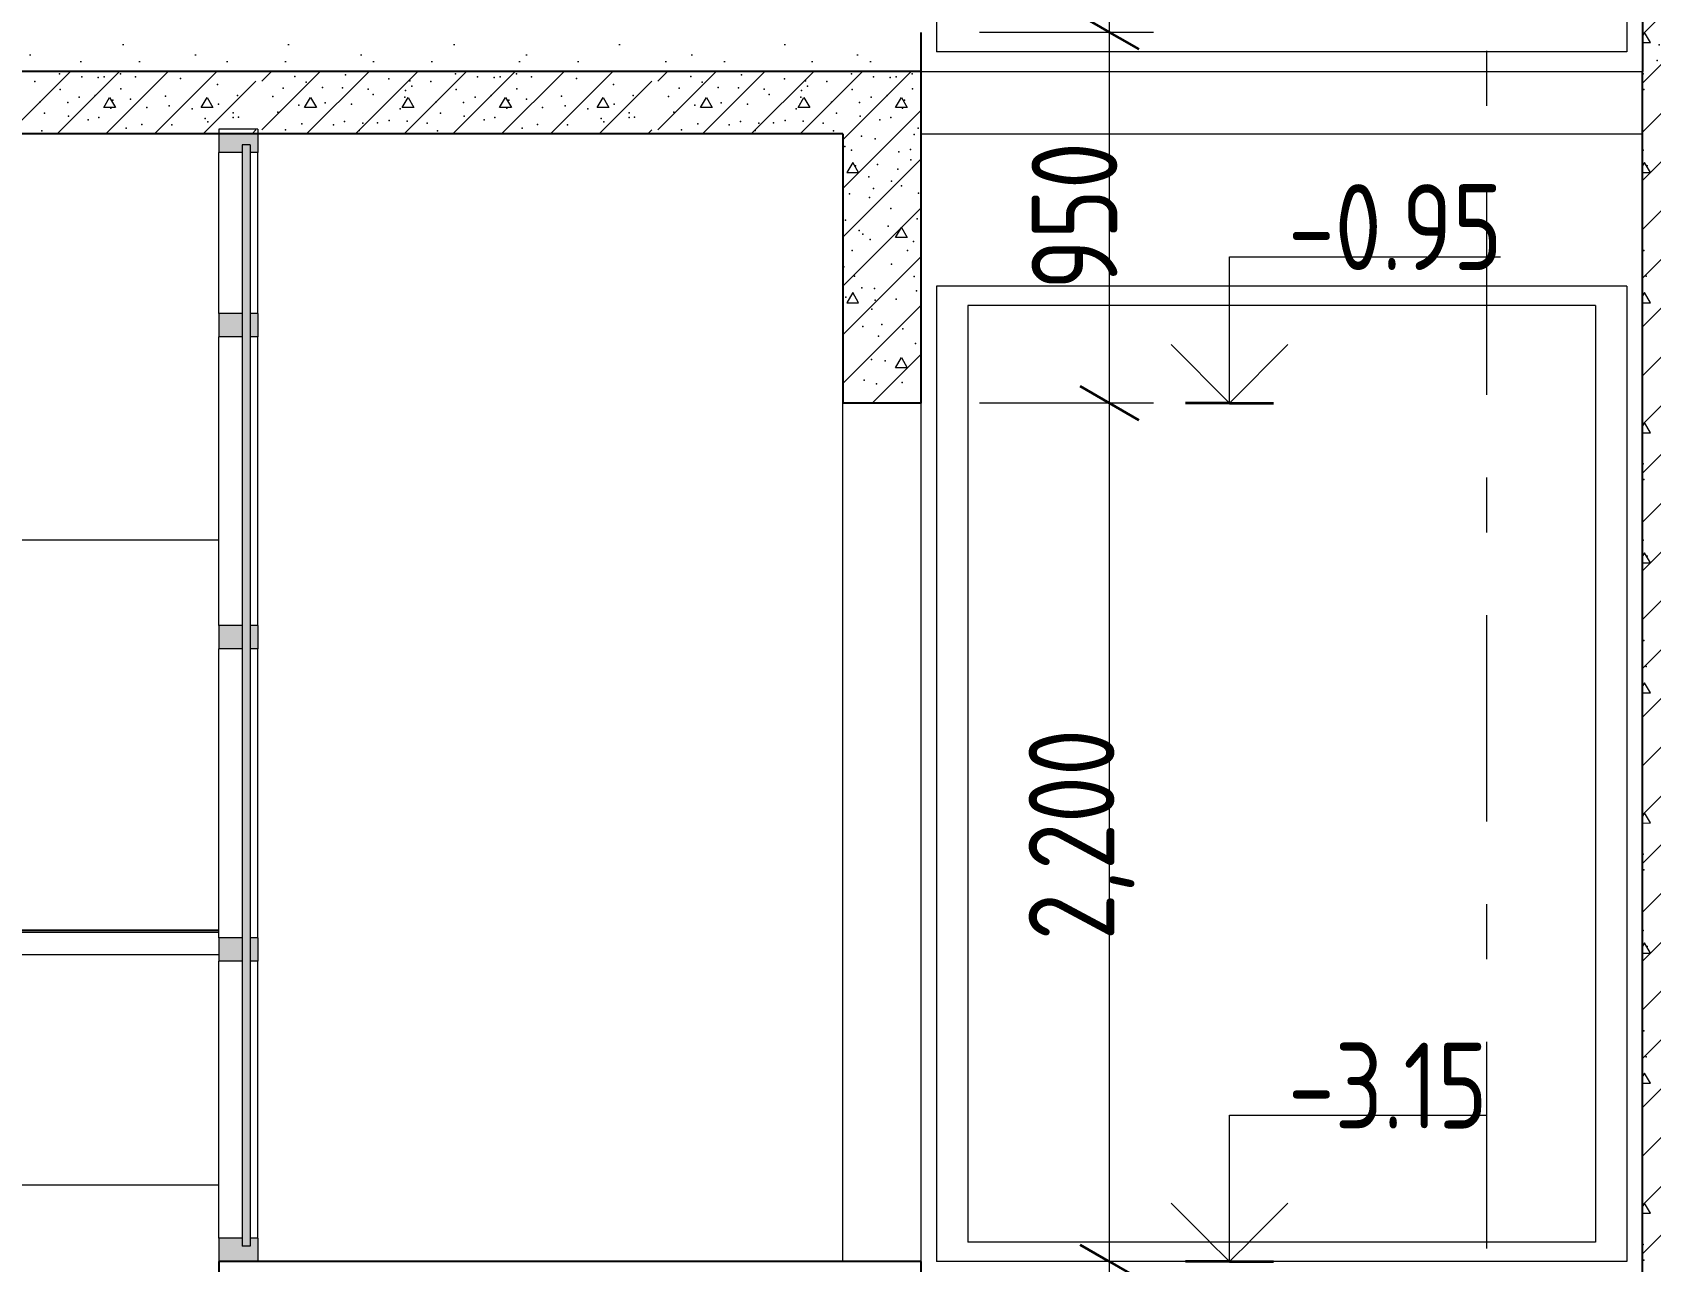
# Model space of a CAD drawing. Header units: millimetres. Extents: x 18162 to 7085488, y 72188 to 247925.
# Drawn here: x 3674101 to 3678250, y 91968 to 95118 of the extents above; entities that cross this region are included whole.
import ezdxf
from ezdxf.enums import TextEntityAlignment as Align

# ---------------------------------------------------------------- set-up
doc = ezdxf.new("R2010")
doc.units = ezdxf.units.MM
doc.header["$MEASUREMENT"] = 0
doc.linetypes.add('Double Dashed', pattern=[1093.611073, 529.166651, -211.666656, 141.111112, -211.666656])
doc.linetypes.add('Wipeout_Contour', pattern=[1000, 0, -1000])
for name, color, linetype in [('Archicad Doors', 7, 'Continuous'), ('Finish - Wall', 7, 'Continuous'), ('Structural - Bearing', 7, 'Continuous'), ('Structural - Grid', 7, 'Continuous')]:
    doc.layers.add(name, color=color, linetype=linetype)
doc.styles.add('GENERATED_STYLE_3', font='', dxfattribs={"width": 0.8})
doc.styles.get('GENERATED_STYLE_3').set_extended_font_data('ISOCPEUR MON')
doc.dimstyles.new('GENERATED_STYLE__5', dxfattribs={"dimtxt": 220.000005, "dimasz": 114, "dimexe": 0.18, "dimexo": 150, "dimgap": 0, "dimtad": 1, "dimdec": 0, "dimzin": 0, "dimdsep": 46, "dimtxsty": 'GENERATED_STYLE_3', "dimblk": 'ARROWHEAD_2', "dimblk1": 'ARROWHEAD_2', "dimblk2": 'ARROWHEAD_2', "dimcen": 0.09, "dimclrd": 13, "dimclre": 13, "dimclrt": 13, "dimadec": 0, "dimazin": 0, "dimtfac": 1, "dimtdec": 4, "dimtmove": 0, "dimatfit": 3, "dimfxl": 1, "dimtolj": 1, "dimtzin": 0, "dimarcsym": 0})

# ---------------------------------------------------------------- blocks, each defined once
blk = doc.blocks.new('*X781', base_point=(3761974.7, 95118))
at = {"layer": 'Structural - Bearing', "color": 7, "linetype": 'Continuous', "lineweight": 9}
for p, q in [((3676179.1, 94717.9), (3676319.2, 94858)), ((3676179.1, 94842.9), (3676194.2, 94858)), ((3676179.1, 94592.9), (3676379.1, 94792.9)), ((3676204.2, 94784.7), (3676189.2, 94758.6)), ((3676219.3, 94758.7), (3676204.2, 94784.7)), ((3676189.2, 94758.6), (3676219.3, 94758.7)), ((3676179.1, 94467.9), (3676379.1, 94667.9)), ((3676314, 94592), (3676329.2, 94618)), ((3676329.2, 94618), (3676344.1, 94592)), ((3676344.1, 94592), (3676314, 94592)), ((3676179.1, 94342.9), (3676379.1, 94542.9)), ((3676204.2, 94451.3), (3676189.2, 94425.3)), ((3676219.3, 94425.3), (3676204.2, 94451.3)), ((3676179.1, 94217.9), (3676379.1, 94417.9)), ((3676189.2, 94425.3), (3676219.3, 94425.3)), ((3676254.2, 94168), (3676379.1, 94292.9)), ((3676314, 94258.7), (3676329.2, 94284.7)), ((3676329.2, 94284.7), (3676344.1, 94258.6)), ((3676344.1, 94258.6), (3676314, 94258.7))]:
    blk.add_line(p, q, dxfattribs=at)
for p in [(3676183.8, 94825.5), (3676226.7, 94851.9), (3676261.7, 94845.4), (3676352.3, 94818), (3676361.8, 94856), (3676201, 94816.5), (3676211.2, 94776), (3676267.9, 94779.8), (3676322.3, 94811.6), (3676352.9, 94791.4), (3676246, 94747.6), (3676303.4, 94736.4), (3676320, 94767.9), (3676195.9, 94704.4), (3676247.4, 94695.3), (3676257.2, 94717.7), (3676329.7, 94724.4), (3676372.6, 94706.1), (3676301.9, 94666.7), (3676185.5, 94636.9), (3676220.8, 94610.3), (3676294.9, 94621.4), (3676369.3, 94639.9), (3676230.6, 94600.8), (3676249.3, 94587.3), (3676360.2, 94582.5), (3676202.6, 94559.3), (3676344.8, 94559.4), (3676181.7, 94517.5), (3676208.8, 94492.9), (3676304, 94524), (3676361.4, 94492.8), (3676227.3, 94463), (3676259.8, 94461.9), (3676367.9, 94455.8), (3676186.3, 94439.5), (3676253.3, 94408.6), (3676261.8, 94432.1), (3676315.4, 94434.1), (3676230.4, 94364.6), (3676278.9, 94369.1), (3676270.6, 94339.9), (3676332.4, 94358.4), (3676365.5, 94320.8), (3676252, 94279.6), (3676287.6, 94276.5), (3676233.5, 94227.1), (3676264.9, 94217.3), (3676264.9, 94217.3), (3676330.8, 94220.9), (3676295.3, 94168.3)]:
    blk.add_point(p, dxfattribs=at)
blk = doc.blocks.new('*X1033', base_point=(3761974.7, 95118))
at = {"layer": 'Structural - Bearing', "color": 7, "linetype": 'Continuous', "lineweight": 9}
for p, q in [((3678229.1, 94862.6), (3678384.4, 95018)), ((3678229.1, 94987.6), (3678259.4, 95018))]:
    blk.add_line(p, q, dxfattribs=at)
for p in [(3678231.1, 95012), (3678232.8, 94971.9)]:
    blk.add_point(p, dxfattribs=at)
blk = doc.blocks.new('*X1034', base_point=(3761974.7, 95118))
at = {"layer": 'Structural - Bearing', "color": 7, "linetype": 'Continuous', "lineweight": 9}
for p, q in [((3674038.9, 94858), (3674198.9, 95018)), ((3674163.9, 94858), (3674323.9, 95018)), ((3674288.9, 94858), (3674448.9, 95018)), ((3674413.9, 94858), (3674573.9, 95018)), ((3674538.9, 94858), (3674673.9, 94993)), ((3674689, 94993), (3674714, 95018)), ((3674689, 94868), (3674839, 95018)), ((3674804, 94858), (3674964, 95018)), ((3674929, 94858), (3675089, 95018)), ((3675054, 94858), (3675214, 95018)), ((3675179, 94858), (3675339, 95018)), ((3675304, 94858), (3675464, 95018)), ((3675429, 94858), (3675589, 95018)), ((3675554, 94858), (3675689, 94993)), ((3675704.2, 94993), (3675729.2, 95018)), ((3675704.2, 94868), (3675854.2, 95018)), ((3675819.2, 94858), (3675979.2, 95018)), ((3675944.2, 94858), (3676104.2, 95018)), ((3676069.2, 94858), (3676229.2, 95018)), ((3676194.2, 94858), (3676354.2, 95018)), ((3674283.8, 94925.3), (3674298.9, 94951.3)), ((3674298.9, 94951.3), (3674313.8, 94925.3)), ((3674533.8, 94925.3), (3674548.9, 94951.3)), ((3674548.9, 94951.3), (3674563.8, 94925.3)), ((3674798.9, 94925.3), (3674814, 94951.3)), ((3674814, 94951.3), (3674828.9, 94925.3)), ((3675048.9, 94925.3), (3675064, 94951.3)), ((3675064, 94951.3), (3675078.9, 94925.3)), ((3675298.9, 94925.3), (3675314, 94951.3)), ((3675314, 94951.3), (3675328.9, 94925.3)), ((3675548.9, 94925.3), (3675564, 94951.3)), ((3675564, 94951.3), (3675578.9, 94925.3)), ((3675814, 94925.3), (3675829.2, 94951.3)), ((3675829.2, 94951.3), (3675844.1, 94925.3)), ((3676064, 94925.3), (3676079.2, 94951.3)), ((3676079.2, 94951.3), (3676094.1, 94925.3)), ((3676314, 94925.3), (3676329.2, 94951.3)), ((3676329.2, 94951.3), (3676344.1, 94925.3)), ((3674313.8, 94925.3), (3674283.8, 94925.3)), ((3674563.8, 94925.3), (3674533.8, 94925.3)), ((3674828.9, 94925.3), (3674798.9, 94925.3)), ((3675078.9, 94925.3), (3675048.9, 94925.3)), ((3675328.9, 94925.3), (3675298.9, 94925.3)), ((3675578.9, 94925.3), (3675548.9, 94925.3)), ((3675844.1, 94925.3), (3675814, 94925.3)), ((3676094.1, 94925.3), (3676064, 94925.3)), ((3676344.1, 94925.3), (3676314, 94925.3)), ((3676319.2, 94858), (3676379.1, 94917.9)), ((3674663.9, 94858), (3674673.9, 94868)), ((3675679, 94858), (3675689, 94868))]:
    blk.add_line(p, q, dxfattribs=at)
for p in [(3674107.4, 94992), (3674170.6, 95012), (3674227.3, 95003.9), (3674269.7, 95002.8), (3674285.1, 95004.4), (3674326.9, 95012.1), (3674365.1, 95003.9), (3674480.6, 94999.7), (3674575.7, 94984.3), (3674773.7, 95005.2), (3674802.9, 94990.7), (3674903.8, 95009), (3675014.5, 94998.7), (3675068.5, 94993.5), (3675122.6, 94992), (3675185.7, 95012), (3675242.5, 95003.9), (3675284.8, 95002.8), (3675300.3, 95004.4), (3675342, 95012.1), (3675380.3, 95003.9), (3675495.7, 94999.7), (3675590.8, 94984.3), (3675788.9, 95005.2), (3675818, 94990.7), (3675918.9, 95009), (3676029.7, 94998.7), (3676083.6, 94993.5), (3676137.7, 94992), (3676200.8, 95012), (3676257.6, 95003.9), (3676299.9, 95002.8), (3676315.4, 95004.4), (3676357.1, 95012.1), (3674172.3, 94971.9), (3674220.9, 94952.4), (3674262.1, 94956.2), (3674307.2, 94944.6), (3674327.6, 94973.6), (3674352.3, 94946.5), (3674442.2, 94954.3), (3674626.6, 94956.2), (3674717.1, 94953.7), (3674744.1, 94975.1), (3674844.4, 94976.5), (3674896.1, 94976.2), (3674961.8, 94972.3), (3674974.7, 94958.8), (3675055.7, 94952.4), (3675057.7, 94968.8), (3675073.5, 94980), (3675187.5, 94971.9), (3675236, 94952.4), (3675277.3, 94956.2), (3675322.3, 94944.6), (3675342.7, 94973.6), (3675367.5, 94946.5), (3675457.4, 94954.3), (3675641.7, 94956.2), (3675732.2, 94953.7), (3675759.2, 94975.1), (3675859.5, 94976.5), (3675911.3, 94976.2), (3675976.9, 94972.3), (3675989.9, 94958.8), (3676070.9, 94952.4), (3676072.8, 94968.8), (3676088.7, 94980), (3676202.6, 94971.9), (3676251.2, 94952.4), (3676292.4, 94956.2), (3676337.4, 94944.6), (3676357.8, 94973.6), (3674119.8, 94938.9), (3674132.1, 94911.2), (3674191.3, 94938.2), (3674193, 94903.1), (3674302, 94924), (3674394, 94925.3), (3674451.9, 94929.6), (3674510.2, 94922.3), (3674577.6, 94934.3), (3674615.8, 94911.6), (3674629.7, 94900.8), (3674730, 94913.2), (3674784, 94931.8), (3674851.6, 94937.6), (3674919.2, 94934.3), (3675043.7, 94922.4), (3675134.9, 94938.9), (3675147.2, 94911.2), (3675206.4, 94938.2), (3675208.1, 94903.1), (3675317.2, 94924), (3675409.1, 94925.3), (3675467, 94929.6), (3675525.4, 94922.3), (3675592.7, 94934.3), (3675631, 94911.6), (3675644.9, 94900.8), (3675745.2, 94913.2), (3675799.2, 94931.8), (3675866.8, 94937.6), (3675934.4, 94934.3), (3676058.9, 94922.4), (3676150, 94938.9), (3676162.3, 94911.2), (3676221.5, 94938.2), (3676223.3, 94903.1), (3676332.3, 94924), (3674124.7, 94865.6), (3674243.7, 94894.2), (3674271.3, 94900.3), (3674341.5, 94872.2), (3674381, 94882.3), (3674458.2, 94880.7), (3674544.1, 94897.6), (3674550.9, 94888.5), (3674616, 94899.9), (3674750.1, 94868.4), (3674791.6, 94883.8), (3674872.5, 94881.2), (3674901.2, 94889.3), (3674938.7, 94866.8), (3674947.9, 94885.4), (3674985.8, 94886.4), (3675015.8, 94891.8), (3675062.2, 94890.6), (3675113.3, 94885.1), (3675139.9, 94865.6), (3675258.8, 94894.2), (3675286.5, 94900.3), (3675356.7, 94872.2), (3675396.1, 94882.3), (3675473.3, 94880.7), (3675559.2, 94897.6), (3675566.1, 94888.5), (3675631.1, 94899.9), (3675765.3, 94868.4), (3675806.7, 94883.8), (3675887.6, 94881.2), (3675916.3, 94889.3), (3675953.8, 94866.8), (3675963.1, 94885.4), (3676000.9, 94886.4), (3676031, 94891.8), (3676077.3, 94890.6), (3676128.4, 94885.1), (3676155, 94865.6), (3676274, 94894.2), (3676301.6, 94900.3), (3676371.8, 94872.2)]:
    blk.add_point(p, dxfattribs=at)
blk = doc.blocks.new('*X1036', base_point=(3761974.7, 95118))
at = {"layer": 'Structural - Bearing', "color": 7, "linetype": 'Continuous', "lineweight": 9}
for p, q in [((3678229.1, 97737.7), (3678349.4, 97858)), ((3678229.1, 97612.7), (3678429.1, 97812.7)), ((3678234.4, 97784.7), (3678229.1, 97775.4)), ((3678249.5, 97758.7), (3678234.4, 97784.7)), ((3678229.1, 97758.7), (3678249.5, 97758.7)), ((3678229.1, 97487.7), (3678429.1, 97687.7)), ((3678344.3, 97592.1), (3678359.4, 97618.1)), ((3678359.4, 97618.1), (3678374.3, 97592)), ((3678229.1, 97362.7), (3678429.1, 97562.7)), ((3678374.3, 97592), (3678344.3, 97592.1)), ((3678234.4, 97451.4), (3678229.1, 97442.1)), ((3678229.1, 97237.7), (3678429.1, 97437.7)), ((3678249.5, 97425.4), (3678234.4, 97451.4)), ((3678229.1, 97425.4), (3678249.5, 97425.4)), ((3678234.4, 97118), (3678429.1, 97312.7)), ((3678344.3, 97258.7), (3678359.4, 97284.7)), ((3678359.4, 97284.7), (3678374.3, 97258.7)), ((3678374.3, 97258.7), (3678344.3, 97258.7)), ((3678359.4, 97118), (3678429.1, 97187.7)), ((3678229.1, 96987.7), (3678359.4, 97118)), ((3678229.1, 97112.7), (3678234.4, 97118)), ((3678234.4, 97118), (3678229.1, 97108.7)), ((3678249.5, 97092), (3678234.4, 97118)), ((3678229.1, 97092), (3678249.5, 97092)), ((3678229.1, 96862.7), (3678429.1, 97062.7)), ((3678229.1, 96737.7), (3678429.1, 96937.7)), ((3678344.3, 96925.4), (3678359.4, 96951.4)), ((3678359.4, 96951.4), (3678374.3, 96925.3)), ((3678374.3, 96925.3), (3678344.3, 96925.4)), ((3678229.1, 96612.7), (3678429.1, 96812.7)), ((3678234.4, 96784.7), (3678229.1, 96775.4)), ((3678249.5, 96758.7), (3678234.4, 96784.7)), ((3678229.1, 96758.7), (3678249.5, 96758.7)), ((3678229.1, 96487.7), (3678429.1, 96687.7)), ((3678344.3, 96592), (3678359.4, 96618)), ((3678359.4, 96618), (3678374.3, 96592)), ((3678229.1, 96362.7), (3678429.1, 96562.7)), ((3678374.3, 96592), (3678344.3, 96592)), ((3678234.4, 96451.4), (3678229.1, 96442)), ((3678229.1, 96237.7), (3678429.1, 96437.7)), ((3678249.5, 96425.4), (3678234.4, 96451.4)), ((3678229.1, 96425.3), (3678249.5, 96425.4)), ((3678234.4, 96118), (3678429.1, 96312.7)), ((3678344.3, 96258.7), (3678359.4, 96284.7)), ((3678359.4, 96284.7), (3678374.3, 96258.7)), ((3678374.3, 96258.7), (3678344.3, 96258.7)), ((3678359.4, 96118), (3678429.1, 96187.7)), ((3678229.1, 95987.7), (3678359.4, 96118)), ((3678229.1, 96112.7), (3678234.4, 96118)), ((3678234.4, 96118), (3678229.1, 96108.7)), ((3678249.5, 96092), (3678234.4, 96118)), ((3678229.1, 96092), (3678249.5, 96092)), ((3678229.1, 95862.7), (3678429.1, 96062.7)), ((3678344.3, 95925.4), (3678359.4, 95951.4)), ((3678359.4, 95951.4), (3678374.3, 95925.3)), ((3678229.1, 95737.7), (3678429.1, 95937.7)), ((3678374.3, 95925.3), (3678344.3, 95925.4)), ((3678229.1, 95612.7), (3678429.1, 95812.7)), ((3678234.4, 95784.7), (3678229.1, 95775.4)), ((3678249.5, 95758.7), (3678234.4, 95784.7)), ((3678229.1, 95758.7), (3678249.5, 95758.7)), ((3678229.1, 95487.7), (3678429.1, 95687.7)), ((3678344.3, 95592), (3678359.4, 95618)), ((3678359.4, 95618), (3678374.3, 95592)), ((3678374.3, 95592), (3678344.3, 95592)), ((3678229.1, 95362.7), (3678429.1, 95562.7)), ((3678234.4, 95451.4), (3678229.1, 95442)), ((3678249.5, 95425.4), (3678234.4, 95451.4)), ((3678229.1, 95237.7), (3678429.1, 95437.7)), ((3678229.1, 95425.3), (3678249.5, 95425.4)), ((3678234.4, 95118), (3678429.1, 95312.7)), ((3678344.3, 95258.7), (3678359.4, 95284.7)), ((3678359.4, 95284.7), (3678374.3, 95258.7)), ((3678374.3, 95258.7), (3678344.3, 95258.7)), ((3678359.4, 95118), (3678429.1, 95187.7)), ((3678229.1, 95112.6), (3678234.4, 95118)), ((3678234.4, 95118), (3678229.1, 95108.7)), ((3678249.5, 95092), (3678234.4, 95118)), ((3678259.4, 95018), (3678359.4, 95118)), ((3678229.1, 95092), (3678249.5, 95092)), ((3678384.4, 95018), (3678429.1, 95062.6))]:
    blk.add_line(p, q, dxfattribs=at)
for p in [(3678256.9, 97852), (3678392, 97856.1), (3678231.3, 97816.5), (3678292, 97845.4), (3678352.5, 97811.6), (3678382.6, 97818.1), (3678426, 97843.7), (3678241.5, 97776), (3678298.2, 97779.9), (3678350.3, 97768), (3678383.1, 97791.5), (3678276.3, 97747.7), (3678333.6, 97736.5), (3678360, 97724.5), (3678416.6, 97737.4), (3678277.7, 97695.3), (3678287.4, 97717.7), (3678402.8, 97706.2), (3678411, 97703.5), (3678419.8, 97700), (3678332.1, 97666.7), (3678399.5, 97639.9), (3678251, 97610.3), (3678260.8, 97600.9), (3678325.2, 97621.5), (3678415.2, 97616.5), (3678232.8, 97559.3), (3678279.5, 97587.3), (3678375, 97559.4), (3678390.5, 97582.5), (3678334.3, 97524), (3678239, 97492.9), (3678391.7, 97492.8), (3678257.5, 97463), (3678290, 97462), (3678292, 97432.2), (3678345.6, 97434.2), (3678398.2, 97455.8), (3678283.6, 97408.6), (3678260.7, 97364.6), (3678309.1, 97369.1), (3678362.6, 97358.5), (3678421.4, 97353.2), (3678300.8, 97339.9), (3678395.7, 97320.9), (3678413.8, 97343.5), (3678282.3, 97279.6), (3678317.8, 97276.6), (3678263.7, 97227.1), (3678295.2, 97217.4), (3678295.2, 97217.4), (3678361.1, 97220.9), (3678325.6, 97168.4), (3678330.2, 97145.2), (3678398.1, 97158.1), (3678423.5, 97166.1), (3678272.5, 97086.3), (3678353.5, 97069.6), (3678389.6, 97094), (3678266.8, 97046.1), (3678279.2, 97036.8), (3678292.6, 97040.9), (3678294.7, 97056.9), (3678340.6, 97052.9), (3678404.6, 97044.8), (3678231.1, 97012), (3678287.9, 97003.9), (3678330.2, 97002.8), (3678345.6, 97004.4), (3678387.4, 97012.1), (3678425.6, 97003.9), (3678232.8, 96971.9), (3678251.8, 96938.2), (3678281.4, 96952.4), (3678322.6, 96956.3), (3678367.7, 96944.7), (3678388.1, 96973.6), (3678412.8, 96946.6), (3678253.5, 96903.1), (3678304.2, 96894.2), (3678331.8, 96900.3), (3678362.5, 96924.1), (3678256.9, 96852), (3678392, 96856), (3678402, 96872.2), (3678231.3, 96816.5), (3678292, 96845.4), (3678352.5, 96811.6), (3678382.6, 96818), (3678426, 96843.7), (3678241.5, 96776), (3678298.2, 96779.8), (3678350.3, 96768), (3678383.1, 96791.4), (3678276.3, 96747.7), (3678333.6, 96736.5), (3678416.6, 96737.4), (3678277.7, 96695.3), (3678287.4, 96717.7), (3678360, 96724.5), (3678402.8, 96706.1), (3678411, 96703.5), (3678419.8, 96700), (3678332.1, 96666.7), (3678251, 96610.3), (3678325.2, 96621.5), (3678399.5, 96639.9), (3678415.2, 96616.5), (3678260.8, 96600.8), (3678279.5, 96587.3), (3678390.5, 96582.5), (3678232.8, 96559.3), (3678334.3, 96524), (3678375, 96559.4), (3678239, 96492.9), (3678391.7, 96492.8), (3678257.5, 96463), (3678290, 96462), (3678398.2, 96455.8), (3678283.6, 96408.6), (3678292, 96432.1), (3678345.6, 96434.2), (3678260.7, 96364.6), (3678309.1, 96369.1), (3678362.6, 96358.4), (3678421.4, 96353.2), (3678300.8, 96339.9), (3678395.7, 96320.8), (3678413.8, 96343.5), (3678282.3, 96279.6), (3678317.8, 96276.5), (3678263.7, 96227.1), (3678295.2, 96217.4), (3678295.2, 96217.4), (3678361.1, 96220.9), (3678325.6, 96168.4), (3678398.1, 96158.1), (3678423.5, 96166.1), (3678330.2, 96145.2), (3678272.5, 96086.3), (3678353.5, 96069.6), (3678389.6, 96094), (3678266.8, 96046.1), (3678279.2, 96036.8), (3678292.6, 96040.9), (3678294.7, 96056.9), (3678340.6, 96052.8), (3678404.6, 96044.8), (3678231.1, 96012), (3678287.9, 96003.9), (3678330.2, 96002.8), (3678345.6, 96004.4), (3678387.4, 96012.1), (3678425.6, 96003.9), (3678232.8, 95971.9), (3678251.8, 95938.2), (3678281.4, 95952.4), (3678322.6, 95956.2), (3678367.7, 95944.7), (3678388.1, 95973.6), (3678412.8, 95946.6), (3678253.5, 95903.1), (3678331.8, 95900.3), (3678362.5, 95924.1), (3678304.2, 95894.2), (3678392, 95856), (3678402, 95872.2), (3678231.3, 95816.5), (3678256.9, 95851.9), (3678292, 95845.4), (3678382.6, 95818), (3678426, 95843.7), (3678241.5, 95776), (3678298.2, 95779.8), (3678352.5, 95811.6), (3678383.1, 95791.4), (3678276.3, 95747.6), (3678333.6, 95736.4), (3678350.3, 95767.9), (3678416.6, 95737.3), (3678277.7, 95695.3), (3678287.4, 95717.7), (3678360, 95724.5), (3678402.8, 95706.1), (3678411, 95703.5), (3678419.8, 95699.9), (3678332.1, 95666.7), (3678251, 95610.3), (3678325.2, 95621.4), (3678399.5, 95639.9), (3678415.2, 95616.5), (3678260.8, 95600.8), (3678279.5, 95587.3), (3678390.5, 95582.5), (3678232.8, 95559.3), (3678334.3, 95524), (3678375, 95559.4), (3678239, 95492.9), (3678391.7, 95492.8), (3678257.5, 95463), (3678290, 95462), (3678398.2, 95455.8), (3678283.6, 95408.6), (3678292, 95432.1), (3678345.6, 95434.1), (3678260.7, 95364.6), (3678309.1, 95369.1), (3678362.6, 95358.4), (3678300.8, 95339.9), (3678395.7, 95320.8), (3678413.8, 95343.5), (3678421.4, 95353.1), (3678282.3, 95279.6), (3678317.8, 95276.5), (3678263.7, 95227.1), (3678295.2, 95217.3), (3678295.2, 95217.3), (3678361.1, 95220.9), (3678325.6, 95168.4), (3678398.1, 95158.1), (3678423.5, 95166), (3678330.2, 95145.2), (3678272.5, 95086.3), (3678353.5, 95069.6), (3678389.6, 95094), (3678266.8, 95046.1), (3678279.2, 95036.8), (3678292.6, 95040.9), (3678294.7, 95056.9), (3678340.6, 95052.8), (3678404.6, 95044.7)]:
    blk.add_point(p, dxfattribs=at)
blk = doc.blocks.new('*X1037', base_point=(3761974.7, 95118))
at = {"layer": 'Structural - Bearing', "color": 7, "linetype": 'Continuous', "lineweight": 9}
for p, q in [((3678228.8, 94987.4), (3678229.1, 94987.6)), ((3678228.8, 94862.4), (3678229.1, 94862.6)), ((3678228.8, 94737.4), (3678349.4, 94858)), ((3678228.8, 94612.4), (3678474.4, 94858)), ((3678228.8, 94487.4), (3678528.8, 94787.4)), ((3678234.4, 94784.7), (3678228.8, 94774.9)), ((3678249.5, 94758.7), (3678234.4, 94784.7)), ((3678228.8, 94758.6), (3678249.5, 94758.7)), ((3678228.8, 94362.4), (3678528.8, 94662.4)), ((3678228.8, 94237.4), (3678528.8, 94537.4)), ((3678234.4, 94451.3), (3678228.8, 94441.6)), ((3678249.5, 94425.3), (3678234.4, 94451.3)), ((3678228.8, 94425.3), (3678249.5, 94425.3)), ((3678234.4, 94118), (3678528.8, 94412.4)), ((3678228.8, 93862.4), (3678484.4, 94118)), ((3678228.8, 93987.4), (3678359.4, 94118)), ((3678228.8, 94112.4), (3678234.4, 94118)), ((3678234.4, 94118), (3678228.8, 94108.2)), ((3678249.5, 94092), (3678234.4, 94118)), ((3678228.8, 94092), (3678249.5, 94092)), ((3678228.8, 93737.4), (3678528.8, 94037.4)), ((3678228.8, 93612.4), (3678528.8, 93912.4)), ((3678228.8, 93487.4), (3678528.8, 93787.4)), ((3678234.4, 93784.7), (3678228.8, 93774.9)), ((3678249.5, 93758.7), (3678234.4, 93784.7)), ((3678228.8, 93758.6), (3678249.5, 93758.7)), ((3678228.8, 93362.4), (3678528.8, 93662.4)), ((3678228.8, 93237.4), (3678528.8, 93537.4)), ((3678234.4, 93451.3), (3678228.8, 93441.6)), ((3678249.5, 93425.3), (3678234.4, 93451.3)), ((3678228.8, 93425.3), (3678249.5, 93425.3)), ((3678234.4, 93118), (3678528.8, 93412.4)), ((3678228.8, 92862.4), (3678484.4, 93118)), ((3678228.8, 92987.4), (3678359.4, 93118)), ((3678228.8, 93112.4), (3678234.4, 93118)), ((3678234.4, 93118), (3678228.8, 93108.2)), ((3678249.5, 93092), (3678234.4, 93118)), ((3678228.8, 93091.9), (3678249.5, 93092)), ((3678228.8, 92737.4), (3678528.8, 93037.4)), ((3678228.8, 92612.4), (3678528.8, 92912.4)), ((3678228.8, 92487.4), (3678528.8, 92787.4)), ((3678234.4, 92784.6), (3678228.8, 92774.9)), ((3678249.5, 92758.6), (3678234.4, 92784.6)), ((3678228.8, 92758.6), (3678249.5, 92758.6)), ((3678228.8, 92362.4), (3678528.8, 92662.4)), ((3678228.8, 92237.4), (3678528.8, 92537.4)), ((3678234.4, 92451.3), (3678228.8, 92441.6)), ((3678228.8, 92425.3), (3678249.5, 92425.3)), ((3678249.5, 92425.3), (3678234.4, 92451.3)), ((3678234.4, 92118), (3678528.8, 92412.4)), ((3678234.4, 92118), (3678228.8, 92108.2)), ((3678228.8, 91987.4), (3678359.4, 92117.9)), ((3678228.8, 92112.4), (3678234.4, 92117.9)), ((3678228.8, 92091.9), (3678249.5, 92092)), ((3678249.5, 92092), (3678234.4, 92118))]:
    blk.add_line(p, q, dxfattribs=at)
for p in [(3678231.3, 94816.5), (3678241.5, 94776), (3678232.8, 94559.3), (3678239, 94492.9), (3678231.1, 94012), (3678232.8, 93971.9), (3678231.3, 93816.5), (3678241.5, 93775.9), (3678232.8, 93559.3), (3678239, 93492.8), (3678231.1, 93012), (3678232.8, 92971.9), (3678231.3, 92816.4), (3678241.5, 92775.9), (3678232.8, 92559.3), (3678239, 92492.8), (3678231.1, 92012), (3678232.8, 91971.9)]:
    blk.add_point(p, dxfattribs=at)
blk = doc.blocks.new('Standard grid marker[360]_3', base_point=(3677829.1, 147118))
at = {"layer": 'Structural - Grid', "color": 13, "linetype": 'Double Dashed', "lineweight": 13}
blk.add_line((3677829.1, 146118), (3677829.1, 88118), dxfattribs=at)
at = {"layer": 'Structural - Grid', "color": 13, "lineweight": 13, "style": 'GENERATED_STYLE_3'}
blk.add_attdef('AC_MarkerText_1', text='', height=250, rotation=360, dxfattribs=at).set_placement((3677829.1, 86943), align=Align.TOP_CENTER)
blk = doc.blocks.new('*D1045', base_point=(3761974.7, 95118))
at = {"color": 12, "linetype": 'Continuous', "lineweight": 35}
for p, q in [((3676787.8, 92011.3), (3676937.8, 91924.7)), ((3676787.8, 90411.3), (3676937.8, 90324.7))]:
    blk.add_line(p, q, dxfattribs=at)
at = {"color": 13, "linetype": 'Continuous', "lineweight": 13}
for p, q in [((3676862.8, 90368), (3676862.8, 91968)), ((3676975.3, 90368), (3676750.3, 90368)), ((3676862.8, 90294.7), (3676862.8, 90368))]:
    blk.add_line(p, q, dxfattribs=at)
at = {"color": 13, "lineweight": 13, "insert": (3676926.6, 90908.9), "char_height": 220, "attachment_point": 7, "rotation": 90, "style": 'GENERATED_STYLE_3'}
blk.add_mtext('\\A1;{\\pql;\\fISOCPEUR MON|b0|i0|c0|p0;\\W0.800000;1,600}', dxfattribs=at)
blk = doc.blocks.new('ARROWHEAD_2')
at = {"color": 0, "linetype": 'Continuous', "lineweight": 0}
for p, q in [((-0.378, -0.655), (0.378, 0.655)), ((0, 0), (-1, 0))]:
    blk.add_line(p, q, dxfattribs=at)
blk = doc.blocks.new('*D1046', base_point=(3761974.7, 95118))
at = {"color": 13, "linetype": 'Continuous', "lineweight": 13}
for p, q in [((3676862.8, 94168), (3676862.8, 95118)), ((3676975.3, 94168), (3676529.1, 94168)), ((3676862.8, 91968), (3676862.8, 94168)), ((3676975.3, 91968), (3676529.1, 91968)), ((3676862.8, 90368), (3676862.8, 91968))]:
    blk.add_line(p, q, dxfattribs=at)
at = {"color": 12, "linetype": 'Continuous', "lineweight": 35}
for p, q in [((3676787.8, 94211.3), (3676937.8, 94124.7)), ((3676787.8, 92011.3), (3676937.8, 91924.7))]:
    blk.add_line(p, q, dxfattribs=at)
at = {"color": 13, "lineweight": 13, "insert": (3676926.6, 92791.4), "char_height": 220, "attachment_point": 7, "rotation": 90, "style": 'GENERATED_STYLE_3'}
blk.add_mtext('\\A1;{\\pql;\\fISOCPEUR MON|b0|i0|c0|p0;\\W0.800000;2,200}', dxfattribs=at)
blk = doc.blocks.new('*D1047', base_point=(3761974.7, 95118))
at = {"color": 12, "linetype": 'Continuous', "lineweight": 35}
for p, q in [((3676787.8, 95161.3), (3676937.8, 95074.7)), ((3676787.8, 94211.3), (3676937.8, 94124.7))]:
    blk.add_line(p, q, dxfattribs=at)
at = {"color": 13, "linetype": 'Continuous', "lineweight": 13}
for p, q in [((3676975.3, 95118), (3676529.1, 95118)), ((3676862.8, 94168), (3676862.8, 95118))]:
    blk.add_line(p, q, dxfattribs=at)
at = {"color": 13, "lineweight": 13, "insert": (3676882.7, 94458.6), "char_height": 220, "attachment_point": 7, "rotation": 90, "style": 'GENERATED_STYLE_3'}
blk.add_mtext('\\A1;{\\pql;\\fISOCPEUR MON|b0|i0|c0|p0;\\W0.800000;950}', dxfattribs=at)
blk = doc.blocks.new('*D1048', base_point=(3761974.7, 95118))
at = {"color": 12, "linetype": 'Continuous', "lineweight": 35}
for p, q in [((3676787.8, 97361.3), (3676937.8, 97274.7)), ((3676787.8, 95161.3), (3676937.8, 95074.7))]:
    blk.add_line(p, q, dxfattribs=at)
at = {"color": 13, "linetype": 'Continuous', "lineweight": 13}
for p, q in [((3676862.8, 95118), (3676862.8, 97318)), ((3676975.3, 95118), (3676529.1, 95118))]:
    blk.add_line(p, q, dxfattribs=at)
at = {"color": 13, "lineweight": 13, "insert": (3676926.6, 95941.4), "char_height": 220, "attachment_point": 7, "rotation": 90, "style": 'GENERATED_STYLE_3'}
blk.add_mtext('\\A1;{\\pql;\\fISOCPEUR MON|b0|i0|c0|p0;\\W0.800000;2,200}', dxfattribs=at)
blk = doc.blocks.new('*D1082', base_point=(3761974.7, 95118))
at = {"color": 12, "linetype": 'Continuous', "lineweight": 35}
for p, q in [((3680249.8, 93861.3), (3680399.8, 93774.7)), ((3680249.8, 90861.3), (3680399.8, 90774.7))]:
    blk.add_line(p, q, dxfattribs=at)
at = {"color": 13, "linetype": 'Continuous', "lineweight": 13}
blk.add_line((3680324.8, 90818), (3680324.8, 93818), dxfattribs=at)
at = {"color": 13, "lineweight": 13, "insert": (3680388.6, 92041.4), "char_height": 220, "attachment_point": 7, "rotation": 90, "style": 'GENERATED_STYLE_3'}
blk.add_mtext('\\A1;{\\pql;\\fISOCPEUR MON|b0|i0|c0|p0;\\W0.800000;3,000}', dxfattribs=at)
blk = doc.blocks.new('*D1083', base_point=(3761974.7, 95118))
at = {"color": 12, "linetype": 'Continuous', "lineweight": 35}
for p, q in [((3680249.8, 94901.3), (3680399.8, 94814.7)), ((3680249.8, 93861.3), (3680399.8, 93774.7))]:
    blk.add_line(p, q, dxfattribs=at)
at = {"color": 13, "linetype": 'Continuous', "lineweight": 13}
for p, q in [((3680324.8, 93818), (3680324.8, 94858)), ((3680437.3, 93818), (3679079.1, 93818)), ((3680324.8, 90818), (3680324.8, 93818))]:
    blk.add_line(p, q, dxfattribs=at)
at = {"color": 13, "lineweight": 13, "insert": (3680388.6, 94070.1), "char_height": 220, "attachment_point": 7, "rotation": 90, "style": 'GENERATED_STYLE_3'}
blk.add_mtext('\\A1;{\\pql;\\fISOCPEUR MON|b0|i0|c0|p0;\\W0.800000;1,040}', dxfattribs=at)
blk = doc.blocks.new('*D1084', base_point=(3761974.7, 95118))
at = {"color": 13, "linetype": 'Continuous', "lineweight": 13}
for p, q in [((3680324.8, 95118), (3680324.8, 97858)), ((3680324.8, 94858), (3680324.8, 95118)), ((3680437.3, 94858), (3680212.3, 94858)), ((3680324.8, 93818), (3680324.8, 94858))]:
    blk.add_line(p, q, dxfattribs=at)
at = {"color": 12, "linetype": 'Continuous', "lineweight": 35}
for p, q in [((3680249.8, 95161.3), (3680399.8, 95074.7)), ((3680249.8, 94901.3), (3680399.8, 94814.7))]:
    blk.add_line(p, q, dxfattribs=at)
blk = doc.blocks.new('*D1085', base_point=(3761974.7, 95118))
at = {"color": 12, "linetype": 'Continuous', "lineweight": 35}
for p, q in [((3680249.8, 97901.3), (3680399.8, 97814.7)), ((3680249.8, 95161.3), (3680399.8, 95074.7))]:
    blk.add_line(p, q, dxfattribs=at)
at = {"color": 13, "linetype": 'Continuous', "lineweight": 13}
for p, q in [((3680437.3, 97858), (3680212.3, 97858)), ((3680324.8, 95118), (3680324.8, 97858)), ((3680437.3, 95118), (3680212.3, 95118)), ((3680324.8, 94858), (3680324.8, 95118))]:
    blk.add_line(p, q, dxfattribs=at)
at = {"color": 13, "lineweight": 13, "char_height": 220, "attachment_point": 7, "rotation": 90, "style": 'GENERATED_STYLE_3'}
for s, insert in [('\\A1;{\\pql;\\fISOCPEUR MON|b0|i0|c0|p0;\\W0.800000;260}', (3680344.7, 97445.8)), ('\\A1;{\\pql;\\fISOCPEUR MON|b0|i0|c0|p0;\\W0.800000;2,740}', (3680388.6, 96202.6)), ('\\A1;{\\pql;\\fISOCPEUR MON|b0|i0|c0|p0;\\W0.800000;260}', (3680344.7, 95161.4))]:
    blk.add_mtext(s, dxfattribs=dict(at, insert=insert))
blk = doc.blocks.new('*D1250', base_point=(3761974.7, 95118))
at = {"color": 12, "linetype": 'Continuous', "lineweight": 35}
for p, q in [((3679833, 94814.7), (3679683, 94901.3)), ((3679683, 90861.3), (3679833, 90774.7))]:
    blk.add_line(p, q, dxfattribs=at)
at = {"color": 13, "linetype": 'Continuous', "lineweight": 13}
for p, q in [((3679758, 94858), (3679758, 94931.4)), ((3679870.5, 94858), (3679645.5, 94858)), ((3679758, 90818), (3679758, 94858)), ((3679870.5, 90818), (3679645.5, 90818)), ((3679758, 90744.7), (3679758, 90818))]:
    blk.add_line(p, q, dxfattribs=at)
at = {"color": 13, "lineweight": 13, "insert": (3679821.8, 92543.8), "char_height": 220, "attachment_point": 7, "rotation": 90, "style": 'GENERATED_STYLE_3'}
blk.add_mtext('\\A1;{\\pql;\\fISOCPEUR MON|b0|i0|c0|p0;\\W0.800000;4,040}', dxfattribs=at)

msp = doc.modelspace()

# ---------------------------------------------------------------- hatches: boundary and pattern name
at = {"layer": 'Finish - Wall', "linetype": 'Continuous', "lineweight": 9}
for points in [[(3674579.1, 94858), (3674579.1, 94810.2), (3674639.1, 94810.2), (3674639.1, 94830.2), (3674659.1, 94830.2), (3674659.1, 94810.2), (3674679.1, 94810.2), (3674679.1, 94858)], [(3674639.1, 94338), (3674639.1, 94398), (3674579.1, 94398), (3674579.1, 94338)], [(3674659.1, 94338), (3674679.1, 94338), (3674679.1, 94398), (3674659.1, 94398)], [(3674639.1, 93538), (3674639.1, 93598), (3674579.1, 93598), (3674579.1, 93538)], [(3674659.1, 93538), (3674679.1, 93538), (3674679.1, 93598), (3674659.1, 93598)], [(3674639.1, 92738), (3674639.1, 92798), (3674579.1, 92798), (3674579.1, 92738)], [(3674659.1, 92738), (3674679.1, 92738), (3674679.1, 92798), (3674659.1, 92798)], [(3674639.1, 92008), (3674639.1, 92028), (3674579.1, 92028), (3674579.1, 91968), (3674679.1, 91968), (3674679.1, 92028), (3674659.1, 92028), (3674659.1, 92008)]]:
    msp.add_hatch(color=7, dxfattribs=at).paths.add_polyline_path(points)
at = {"layer": 'Finish - Wall', "linetype": 'Continuous', "lineweight": 13}
for points in [[(3674639.1, 94830.2), (3674639.1, 94368), (3674659.1, 94368), (3674659.1, 94830.2)], [(3674639.1, 94368), (3674639.1, 93568), (3674659.1, 93568), (3674659.1, 94368)], [(3674639.1, 93568), (3674639.1, 92768), (3674659.1, 92768), (3674659.1, 93568)], [(3674639.1, 92768), (3674639.1, 92008), (3674659.1, 92008), (3674659.1, 92768)]]:
    msp.add_hatch(color=7, dxfattribs=at).paths.add_polyline_path(points)
at = {"layer": 'Structural - Bearing', "linetype": 'Continuous', "lineweight": 9}
h = msp.add_hatch(dxfattribs=at)
h.set_pattern_fill('Lightweight_Concrete_0003', style=0, pattern_type=2)
h.set_pattern_definition([(0, (3761974.7, 95118), (0, 779.423), [48.75, -401.25]), (0, (3762199.7, 95507.7), (0, 779.423), [48.75, -401.25]), (60, (3761974.7, 95118), (-675, 389.7114), [48.75, -401.25]), (60, (3762424.7, 95118), (-675, 389.7114), [48.75, -401.25]), (120, (3762023.5, 95118), (675, 389.7114), [48.75, -401.25]), (120, (3762473.5, 95118), (675, 389.7114), [48.75, -401.25]), (0, (3761974.73, 95193), (0, 150), [0, -150, 0, -225]), (45, (3762049.73, 95193), (-106.06602, 106.06602), [0, -112.5, 0, -187.5])])
h.paths.add_polyline_path([(3676379.1, 95118), (3669429.1, 95118), (3669429.1, 95018), (3676379.1, 95018)])

# ---------------------------------------------------------------- linework, layer by layer
at = {"color": 13, "linetype": 'Continuous', "lineweight": 13}
for p, q in [((3677170.4, 94543), (3677864.9, 94543)), ((3677170.4, 94168), (3677020.4, 94318)), ((3677320.4, 94318), (3677170.4, 94168)), ((3677170.4, 92343), (3677829.7, 92343))]:
    msp.add_line(p, q, dxfattribs=at)
at = {"color": 12, "linetype": 'Continuous', "lineweight": 35}
for q in [(3677057.9, 94168), (3677282.9, 94168)]:
    msp.add_line((3677170.4, 94168), q, dxfattribs=at)
at = {"layer": 'Archicad Doors', "color": 7, "linetype": 'Continuous', "lineweight": 9}
for p, q in [((3676179.1, 91968), (3676179.1, 94168)), ((3676379.1, 94168), (3676379.1, 91968)), ((3671579.1, 93818), (3674579.1, 93818)), ((3671979.1, 92812), (3674579.1, 92812)), ((3672031.1, 92818), (3674579.1, 92818)), ((3672031.1, 92816.4), (3674579.1, 92816.4)), ((3671979.1, 92755), (3674579.1, 92755)), ((3674579.1, 92163.9), (3671994.1, 92163.9))]:
    msp.add_line(p, q, dxfattribs=at)
at = {"layer": 'Finish - Wall', "color": 7, "linetype": 'Continuous', "lineweight": 9}
for p, q in [((3674579.1, 94870.2), (3674579.1, 94810.2)), ((3674679.1, 94870.2), (3674579.1, 94870.2)), ((3674679.1, 94870.2), (3674679.1, 94810.2)), ((3674639.1, 94830.2), (3674639.1, 94810.2)), ((3674659.1, 94830.2), (3674639.1, 94830.2)), ((3674659.1, 94830.2), (3674659.1, 94810.2)), ((3674579.1, 94398), (3674579.1, 94810.2)), ((3674639.1, 94810.2), (3674579.1, 94810.2)), ((3674639.1, 94810.2), (3674639.1, 94398)), ((3674679.1, 94810.2), (3674659.1, 94810.2)), ((3674659.1, 94810.2), (3674659.1, 94398)), ((3674679.1, 94398), (3674679.1, 94810.2)), ((3674579.1, 94398), (3674579.1, 94338)), ((3674639.1, 94398), (3674579.1, 94398)), ((3674639.1, 94398), (3674639.1, 94368)), ((3674639.1, 94368), (3674639.1, 94338)), ((3674679.1, 94398), (3674659.1, 94398)), ((3674659.1, 94398), (3674659.1, 94368)), ((3674659.1, 94368), (3674659.1, 94338)), ((3674679.1, 94398), (3674679.1, 94338)), ((3674579.1, 93598), (3674579.1, 94338)), ((3674639.1, 94338), (3674579.1, 94338)), ((3674639.1, 94338), (3674639.1, 93598)), ((3674679.1, 94338), (3674659.1, 94338)), ((3674659.1, 94338), (3674659.1, 93598)), ((3674679.1, 93598), (3674679.1, 94338)), ((3674579.1, 93598), (3674579.1, 93538)), ((3674639.1, 93598), (3674579.1, 93598)), ((3674639.1, 93598), (3674639.1, 93568)), ((3674679.1, 93598), (3674659.1, 93598)), ((3674659.1, 93598), (3674659.1, 93568)), ((3674679.1, 93598), (3674679.1, 93538)), ((3674579.1, 92798), (3674579.1, 93538)), ((3674639.1, 93538), (3674579.1, 93538)), ((3674639.1, 93568), (3674639.1, 93538)), ((3674639.1, 93538), (3674639.1, 92798)), ((3674659.1, 93568), (3674659.1, 93538)), ((3674679.1, 93538), (3674659.1, 93538)), ((3674659.1, 93538), (3674659.1, 92798)), ((3674679.1, 92798), (3674679.1, 93538)), ((3674579.1, 92798), (3674579.1, 92738)), ((3674639.1, 92798), (3674579.1, 92798)), ((3674639.1, 92798), (3674639.1, 92768)), ((3674679.1, 92798), (3674659.1, 92798)), ((3674659.1, 92798), (3674659.1, 92768)), ((3674679.1, 92798), (3674679.1, 92738)), ((3674639.1, 92768), (3674639.1, 92738)), ((3674659.1, 92768), (3674659.1, 92738)), ((3674579.1, 92028), (3674579.1, 92738)), ((3674639.1, 92738), (3674579.1, 92738)), ((3674639.1, 92738), (3674639.1, 92028)), ((3674679.1, 92738), (3674659.1, 92738)), ((3674659.1, 92738), (3674659.1, 92028)), ((3674679.1, 92028), (3674679.1, 92738)), ((3674579.1, 92028), (3674579.1, 91968)), ((3674639.1, 92028), (3674579.1, 92028)), ((3674639.1, 92028), (3674639.1, 92008)), ((3674659.1, 92008), (3674639.1, 92008)), ((3674679.1, 92028), (3674659.1, 92028)), ((3674659.1, 92028), (3674659.1, 92008)), ((3674679.1, 92028), (3674679.1, 91968))]:
    msp.add_line(p, q, dxfattribs=at)
at = {"layer": 'Structural - Bearing', "color": 7, "linetype": 'Continuous', "lineweight": 25}
for p, q in [((3678229.1, 97858), (3678229.1, 95018)), ((3676379.1, 95018), (3669429.1, 95018)), ((3678228.8, 95018), (3678228.8, 90368)), ((3678229.1, 95018), (3678228.8, 95018)), ((3676179.1, 94858), (3670979.1, 94858)), ((3676179.1, 94858), (3676179.1, 94168)), ((3676379.1, 94858), (3676379.1, 94168)), ((3676379.1, 94168), (3676179.1, 94168)), ((3674679.1, 91968), (3674579.1, 91968)), ((3676379.1, 91968), (3674679.1, 91968))]:
    msp.add_line(p, q, dxfattribs=at)
at = {"layer": 'Structural - Bearing', "color": 7, "linetype": 'Continuous', "lineweight": 9}
for p, q in [((3676379.1, 95018), (3678228.8, 95018)), ((3676379.1, 94858), (3678228.8, 94858))]:
    msp.add_line(p, q, dxfattribs=at)
at = {"layer": 'Structural - Bearing', "color": 7, "linetype": 'Continuous', "lineweight": 25, "flags": 128}
for points in [[(3676379.1, 95118), (3676379.1, 95018), (3676379.1, 94858)], [(3674579.1, 91968), (3674579.1, 91918), (3674579.1, 91768)], [(3676379.1, 91968), (3676379.1, 91918), (3676379.1, 91768)]]:
    msp.add_lwpolyline(points, dxfattribs=at)

# ---------------------------------------------------------------- block references
at = {"layer": 'Structural - Bearing', "lineweight": 0}
for name in ['*X1036', '*X1034', '*X1037', '*X1033', '*X781']:
    msp.add_blockref(name, (3761974.7, 95118), dxfattribs=at)

# ---------------------------------------------------------------- texts
at = {"color": 13, "lineweight": 13, "char_height": 220, "attachment_point": 7, "style": 'GENERATED_STYLE_3'}
for s, insert in [('\\A1;{\\pql;\\fISOCPEUR MON|b0|i0|c0|p0;\\W0.800000;-0.95}', (3677320.4, 94509.1)), ('\\A1;{\\pql;\\fISOCPEUR MON|b0|i0|c0|p0;\\W0.800000;-3.15}', (3677320.4, 92309.1))]:
    msp.add_mtext(s, dxfattribs=dict(at, insert=insert))

# ---------------------------------------------------------------- wipeouts: each hides what was drawn before it
at = {"color": 254, "linetype": 'Wipeout_Contour', "lineweight": 0, "ltscale": 14714133.50138906}
msp.add_wipeout([(3676419.1, 95068), (3678189.1, 95068), (3678189.1, 95118), (3676419.1, 95118)], dxfattribs=at)
at = {"color": 254, "linetype": 'Wipeout_Contour', "lineweight": 0, "ltscale": 14710563.39831262}
msp.add_wipeout([(3676419.1, 92018), (3676499.1, 92018), (3676499.1, 94418), (3676419.1, 94418)], dxfattribs=at)
at = {"color": 254, "linetype": 'Wipeout_Contour', "lineweight": 0, "ltscale": 14717321.22685809}
msp.add_wipeout([(3678109.1, 94418), (3678109.1, 92018), (3678189.1, 92018), (3678189.1, 94418)], dxfattribs=at)

# ---------------------------------------------------------------- next in the draw order: linework, layer by layer
at = {"color": 7, "linetype": 'Continuous', "lineweight": 13}
msp.add_line((3678189.1, 95068), (3676419.1, 95068), dxfattribs=at)
at = {"color": 7, "linetype": 'Continuous', "lineweight": 13, "flags": 128}
for points in [[(3676419.1, 97568), (3676419.1, 97518), (3676419.1, 95118), (3676419.1, 95068)], [(3678189.1, 97568), (3678189.1, 97518), (3678189.1, 95118), (3678189.1, 95068)]]:
    msp.add_lwpolyline(points, dxfattribs=at)

# ---------------------------------------------------------------- next in the draw order: dimensions: what is measured, and where the dimension line sits
at = {"color": 13, "linetype": 'Continuous', "lineweight": 13}
for base, p1, p2, picture, middle in [((3680324.8, 97858), (3676329.1, 95118), (3674429.1, 97858), '*D1085', (3680170.8, 96571.1)), ((3676862.8, 97318), (3676379.1, 95118), (3676379.1, 97318), '*D1048', (3676708.8, 96309.9))]:
    dim = msp.add_linear_dim(base=base, p1=p1, p2=p2, angle=90, dimstyle='GENERATED_STYLE__5', dxfattribs=at)
    dim.commit()
    dim.dimension.update_dxf_attribs({"geometry": picture, "text_midpoint": middle, "dimtype": 160, "text_rotation": 90})

# ---------------------------------------------------------------- next in the draw order: wipeouts: each hides what was drawn before it
at = {"color": 254, "linetype": 'Wipeout_Contour', "lineweight": 0, "ltscale": 14714066.51888084}
msp.add_wipeout([(3676419.1, 94418), (3678189.1, 94418), (3678189.1, 94468), (3676419.1, 94468)], dxfattribs=at)
at = {"color": 254, "linetype": 'Wipeout_Contour', "lineweight": 0, "ltscale": 14713818.17294688}
msp.add_wipeout([(3676419.1, 92018), (3676419.1, 91968), (3678189.1, 91968), (3678189.1, 92018)], dxfattribs=at)

# ---------------------------------------------------------------- next in the draw order: linework, layer by layer
at = {"color": 13, "linetype": 'Continuous', "lineweight": 13}
for p, q in [((3677170.4, 94168), (3677170.4, 94543)), ((3677170.4, 91968), (3677170.4, 92343)), ((3677170.4, 91968), (3677020.4, 92118)), ((3677320.4, 92118), (3677170.4, 91968))]:
    msp.add_line(p, q, dxfattribs=at)
at = {"color": 7, "linetype": 'Continuous', "lineweight": 13}
for p, q in [((3678189.1, 94468), (3676419.1, 94468)), ((3676499.1, 94418), (3676499.1, 92018)), ((3678109.1, 94418), (3676499.1, 94418)), ((3678109.1, 94418), (3678109.1, 92018)), ((3678109.1, 92018), (3676499.1, 92018)), ((3678189.1, 91968), (3676419.1, 91968))]:
    msp.add_line(p, q, dxfattribs=at)
at = {"color": 12, "linetype": 'Continuous', "lineweight": 35}
for q in [(3677057.9, 91968), (3677282.9, 91968)]:
    msp.add_line((3677170.4, 91968), q, dxfattribs=at)
at = {"color": 7, "linetype": 'Continuous', "lineweight": 13, "flags": 128}
for points in [[(3676419.1, 94468), (3676419.1, 94418), (3676419.1, 92018), (3676419.1, 91968)], [(3678189.1, 94468), (3678189.1, 94418), (3678189.1, 92018), (3678189.1, 91968)]]:
    msp.add_lwpolyline(points, dxfattribs=at)

# ---------------------------------------------------------------- next in the draw order: block references
at = {"layer": 'Structural - Grid', "color": 13, "linetype": 'Continuous', "lineweight": 13}
msp.add_blockref('Standard grid marker[360]_3', (3677829.1, 147118), dxfattribs=at)

# ---------------------------------------------------------------- next in the draw order: dimensions: what is measured, and where the dimension line sits
at = {"color": 13, "linetype": 'Continuous', "lineweight": 13}
for base, p1, p2, picture, middle in [((3680324.8, 95118), (3674429.1, 94858), (3676329.1, 95118), '*D1084', (3680170.8, 95412.5)), ((3676862.8, 95118), (3676379.1, 94168), (3676379.1, 95118), '*D1047', (3676708.8, 94709.7)), ((3676862.8, 94168), (3676379.1, 91968), (3676379.1, 94168), '*D1046', (3676708.8, 93159.9)), ((3679758, 94858), (3674129, 90818), (3674429.1, 94858), '*D1250', (3679604, 92912.3)), ((3680324.8, 94858), (3678929.1, 93818), (3674429.1, 94858), '*D1083', (3680170.8, 94438.7)), ((3680324.8, 93818), (3674129, 90818), (3678929.1, 93818), '*D1082', (3680170.8, 92409.9)), ((3676862.8, 91968), (3674329.1, 90368), (3676379.1, 91968), '*D1045', (3676708.8, 91277.5))]:
    dim = msp.add_linear_dim(base=base, p1=p1, p2=p2, angle=90, dimstyle='GENERATED_STYLE__5', dxfattribs=at)
    dim.commit()
    dim.dimension.update_dxf_attribs({"geometry": picture, "text_midpoint": middle, "dimtype": 160, "text_rotation": 90})

doc.saveas('drawing.dxf')
